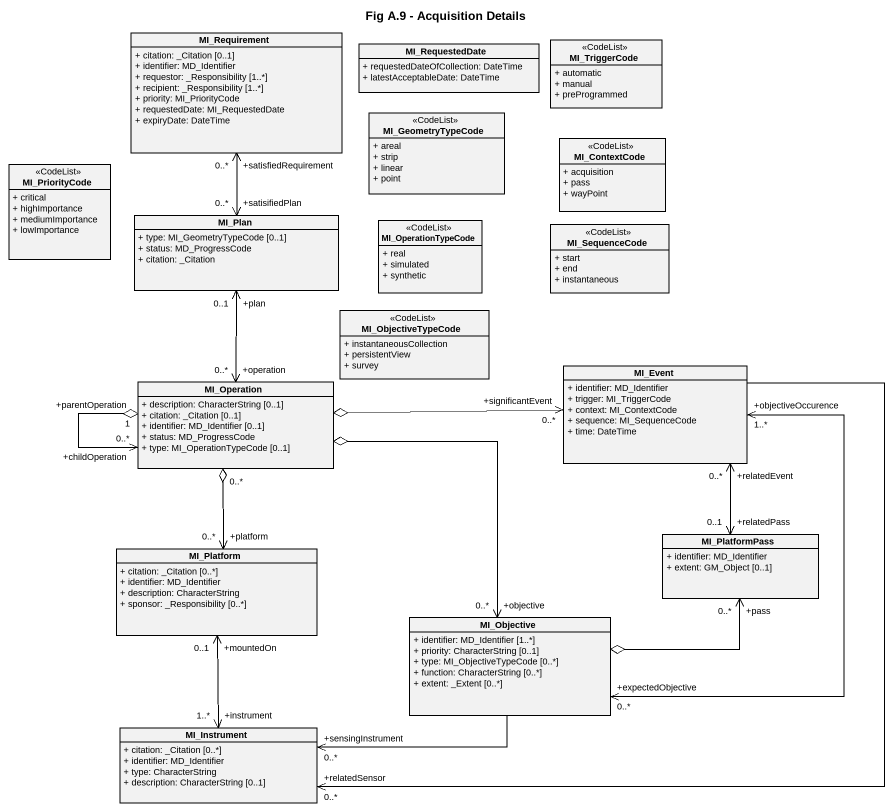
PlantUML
@startuml
title Fig A.9 - Acquisition Details
hide circle
hide empty members
skinparam classAttributeIconSize 0
class MI_Requirement {
  + citation: _Citation [0..1]
  + identifier: MD_Identifier
  + requestor: _Responsibility [1..*]
  + recipient: _Responsibility [1..*]
  + priority: MI_PriorityCode
  + requestedDate: MI_RequestedDate
  + expiryDate: DateTime
}
class MI_RequestedDate {
  + requestedDateOfCollection: DateTime
  + latestAcceptableDate: DateTime
}
class MI_TriggerCode <<CodeList>> {
  + automatic
  + manual
  + preProgrammed
}
class MI_GeometryTypeCode <<CodeList>> {
  + areal
  + strip
  + linear
  + point
}
class MI_ContextCode <<CodeList>> {
  + acquisition
  + pass
  + wayPoint
}
class MI_PriorityCode <<CodeList>> {
  + critical
  + highImportance
  + mediumImportance
  + lowImportance
}
class MI_Plan {
  + type: MI_GeometryTypeCode [0..1]
  + status: MD_ProgressCode
  + citation: _Citation
}
class MI_OperationTypeCode <<CodeList>> {
  + real
  + simulated
  + synthetic
}
class MI_SequenceCode <<CodeList>> {
  + start
  + end
  + instantaneous
}
class MI_ObjectiveTypeCode <<CodeList>> {
  + instantaneousCollection
  + persistentView
  + survey
}
class MI_Operation {
  + description: CharacterString [0..1]
  + citation: _Citation [0..1]
  + identifier: MD_Identifier [0..1]
  + status: MD_ProgressCode
  + type: MI_OperationTypeCode [0..1]
}
class MI_Event {
  + identifier: MD_Identifier
  + trigger: MI_TriggerCode
  + context: MI_ContextCode
  + sequence: MI_SequenceCode
  + time: DateTime
}
class MI_PlatformPass {
  + identifier: MD_Identifier
  + extent: GM_Object [0..1]
}
class MI_Platform {
  + citation: _Citation [0..*]
  + identifier: MD_Identifier
  + description: CharacterString
  + sponsor: _Responsibility [0..*]
}
class MI_Objective {
  + identifier: MD_Identifier [1..*]
  + priority: CharacterString [0..1]
  + type: MI_ObjectiveTypeCode [0..*]
  + function: CharacterString [0..*]
  + extent: _Extent [0..*]
}
class MI_Instrument {
  + citation: _Citation [0..*]
  + identifier: MD_Identifier
  + type: CharacterString
  + description: CharacterString [0..1]
}
MI_Requirement "+satisfiedRequirement\n0..*" <--> "+satisifiedPlan\n0..*" MI_Plan
MI_Plan "+plan\n0..1" <--> "+operation\n0..*" MI_Operation
MI_Operation "+parentOperation\n1" o--> "+childOperation\n0..*" MI_Operation
MI_Operation o-right-> "+significantEvent\n0..*" MI_Event
MI_Operation "0..*" o--> "+platform\n0..*" MI_Platform
MI_Operation o--> "+objective\n0..*" MI_Objective
MI_Event "+relatedEvent\n0..*" <--> "+relatedPass\n0..1" MI_PlatformPass
MI_Event "+objectiveOccurence\n1..*" <--> "+expectedObjective\n0..*" MI_Objective
MI_Event --> "+relatedSensor\n0..*" MI_Instrument
MI_Platform "+mountedOn\n0..1" <--> "+instrument\n1..*" MI_Instrument
MI_Objective o-right-> "+pass\n0..*" MI_PlatformPass
MI_Objective -left-> "+sensingInstrument\n0..*" MI_Instrument
@enduml
